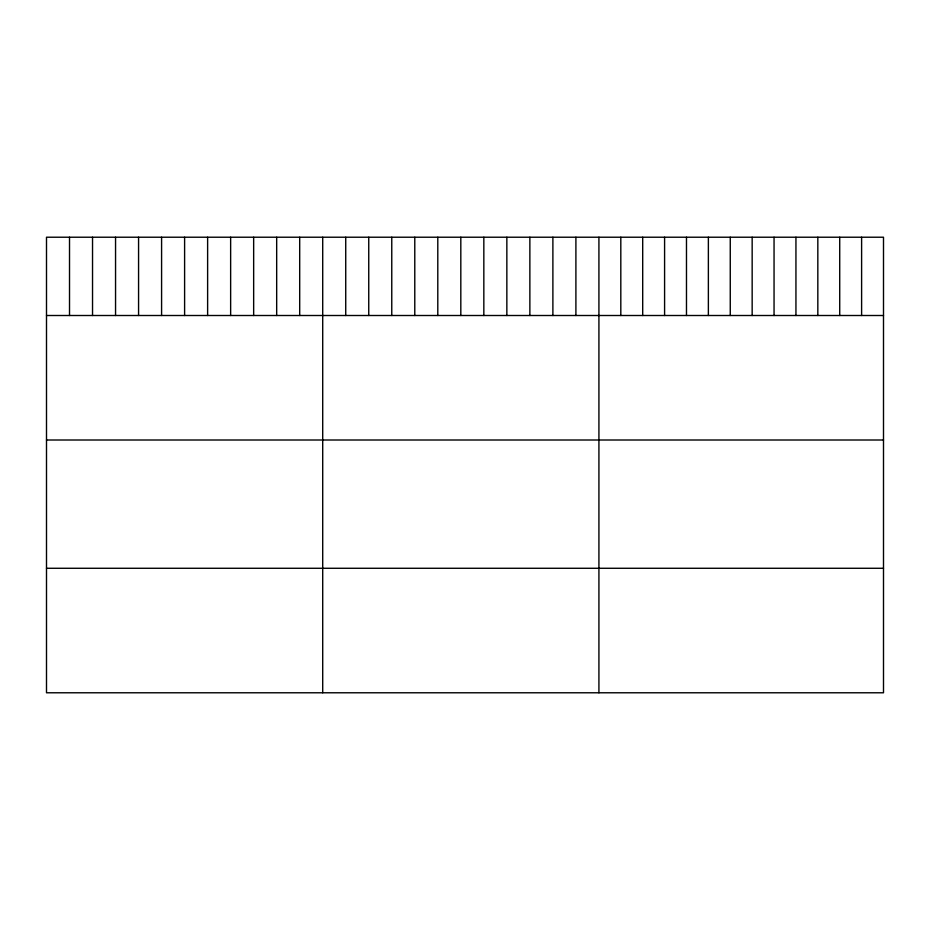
<?xml version="1.0" encoding="UTF-8"?>
<svg xmlns="http://www.w3.org/2000/svg" width="930" height="930" viewBox="0 0 930 930"><rect width="100%" height="100%" fill="white"/><g stroke="black" fill="none" stroke-linecap="round" stroke-linejoin="round"><path stroke-width="1.4" d="M883.5 315.502L883.5 692.78L46.5 692.78L46.5 237.22L883.5 237.22L883.5 315.502L46.5 315.502M46.5 440.006L883.5 440.006M46.5 568.277L883.5 568.277M861.61 237.22L861.61 315.502M839.72 237.22L839.72 315.502M817.83 237.22L817.83 315.502M795.941 237.22L795.941 315.502M774.051 237.22L774.051 315.502M752.161 237.22L752.161 315.502M730.259 237.22L730.259 315.502M708.369 237.22L708.369 315.502M686.48 237.22L686.48 315.502M664.59 237.22L664.59 315.502M642.7 237.22L642.7 315.502M620.81 237.22L620.81 315.502M598.92 237.22L598.92 692.78M575.903 237.22L575.903 315.502M552.885 237.22L552.885 315.502M529.868 237.22L529.868 315.502M506.85 237.22L506.85 315.502M483.833 237.22L483.833 315.502M460.815 237.22L460.815 315.502M437.798 237.22L437.798 315.502M414.78 237.22L414.78 315.502M391.763 237.22L391.763 315.502M368.745 237.22L368.745 315.502M345.728 237.22L345.728 315.502M322.71 237.22L322.71 692.78M299.693 237.22L299.693 315.502M276.675 237.22L276.675 315.502M253.657 237.22L253.657 315.502M230.64 237.22L230.64 315.502M207.623 237.22L207.623 315.502M184.605 237.22L184.605 315.502M161.588 237.22L161.588 315.502M138.57 237.22L138.57 315.502M115.553 237.22L115.553 315.502M92.535 237.22L92.535 315.502M69.517 237.22L69.517 315.502"/></g></svg>
